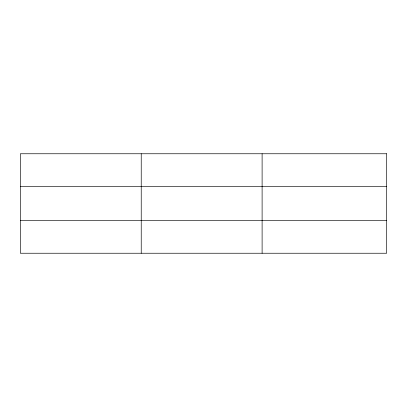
<?xml version="1.0" encoding="UTF-8"?>
<svg xmlns="http://www.w3.org/2000/svg" width="407" height="407" viewBox="0 0 407 407"><rect width="100%" height="100%" fill="white"/><g stroke="black" fill="none" stroke-linecap="round" stroke-linejoin="round"><path stroke-width="0.61" d="M141.229 153.76L141.229 253.24M262.108 153.76L262.108 253.24M20.35 186.589L386.65 186.589M20.35 220.411L386.65 220.411M386.65 153.76L386.65 253.24L20.35 253.24L20.35 153.76L386.65 153.76"/></g></svg>
